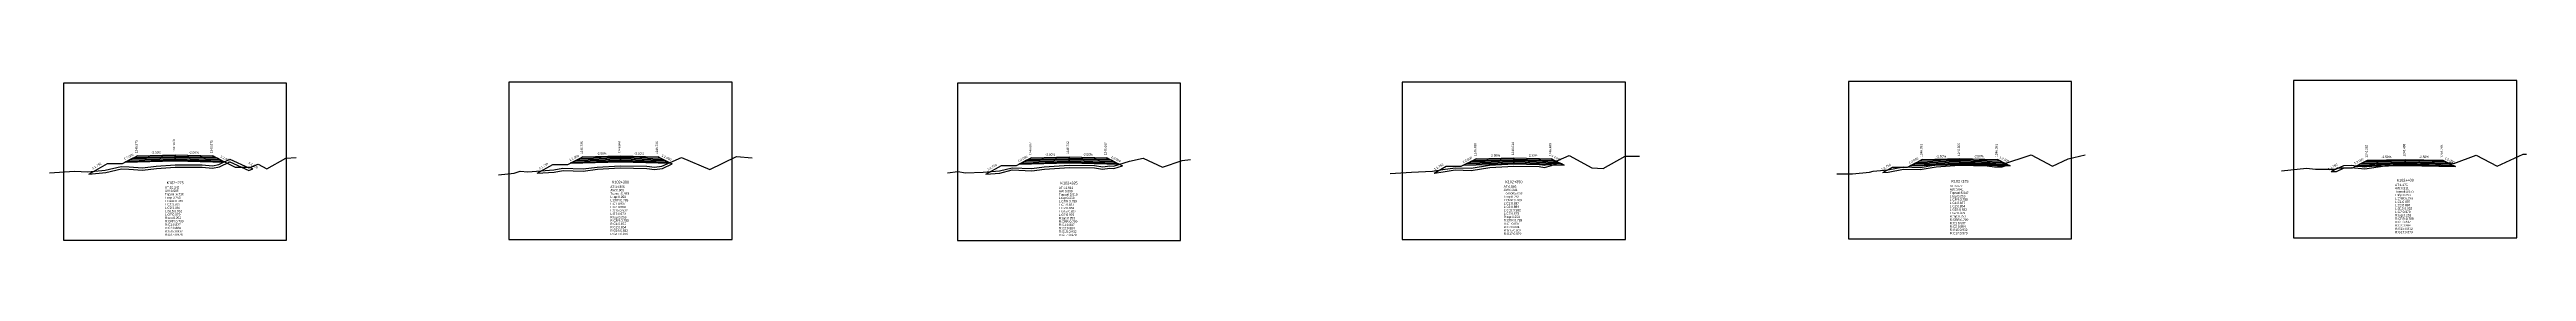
# Model space of a CAD drawing. Extents: x -7 to 78429, y 1189 to 1262.
# Drawn here: x 40136.6 to 40466.3, y 1235.6 to 1257 of the extents above; entities that cross this region are included whole.
import ezdxf
from ezdxf.enums import TextEntityAlignment as Align

# ---------------------------------------------------------------- set-up
doc = ezdxf.new("R2010")
doc.units = 0

msp = doc.modelspace()

# ---------------------------------------------------------------- linework, layer by layer
at = {"layer": 'A4_BORDER', "color": 7}
for points in [[(40138.467, 1235.601), (40168.167, 1235.601), (40168.167, 1256.601), (40138.467, 1256.601), (40138.467, 1235.601)], [(40197.751, 1235.7), (40227.451, 1235.7), (40227.451, 1256.7), (40197.751, 1256.7), (40197.751, 1235.7)], [(40257.457, 1235.567), (40287.157, 1235.567), (40287.157, 1256.567), (40257.457, 1256.567), (40257.457, 1235.567)], [(40316.668, 1235.729), (40346.368, 1235.729), (40346.368, 1256.729), (40316.668, 1256.729), (40316.668, 1235.729)], [(40376.051, 1235.802), (40405.751, 1235.802), (40405.751, 1256.802), (40376.051, 1256.802), (40376.051, 1235.802)], [(40435.319, 1235.951), (40465.019, 1235.951), (40465.019, 1256.951), (40435.319, 1256.951), (40435.319, 1235.951)]]:
    msp.add_lwpolyline(points, dxfattribs=at)
at = {"layer": 'CLEAR_GROUND', "color": 8}
for points in [[(40141.825, 1244.451), (40144.077, 1244.658), (40146.176, 1245.143), (40147.18, 1245.11), (40148.998, 1244.975), (40150.843, 1245.201), (40153.318, 1245.361), (40156.914, 1245.388), (40158.29, 1245.227), (40159.216, 1245.428), (40160.599, 1246.094), (40163.141, 1244.938), (40163.649, 1245.154)], [(40201.525, 1244.55), (40203.759, 1244.705), (40204.974, 1244.946), (40207.633, 1244.846), (40209.542, 1245.082), (40212.548, 1245.263), (40216.097, 1245.205), (40217.148, 1245.063), (40218.191, 1245.212), (40219.49, 1245.792)], [(40261.225, 1244.417), (40263.109, 1244.587), (40264.748, 1244.998), (40267.357, 1244.898), (40269.043, 1245.123), (40272.351, 1245.316), (40275.685, 1245.301), (40276.782, 1245.102), (40277.754, 1245.24), (40278.278, 1245.178), (40279.42, 1245.551)], [(40320.925, 1244.579), (40322.113, 1244.758), (40323.719, 1245.001), (40325.858, 1244.925), (40328.322, 1245.316), (40331.513, 1245.515), (40334.898, 1245.462), (40335.582, 1245.324), (40336.544, 1245.584), (40337.493, 1246.001)], [(40380.625, 1244.652), (40381.353, 1244.708), (40383.395, 1245.115), (40385.61, 1245.038), (40387.721, 1245.395), (40390.853, 1245.618), (40394.506, 1245.543), (40395.504, 1245.423), (40396.5, 1245.403), (40397.312, 1245.676)], [(40440.325, 1244.801), (40441.02, 1244.808), (40442.051, 1245.282), (40442.968, 1245.321), (40444.796, 1245.129), (40447.453, 1245.556), (40450.219, 1245.68), (40454.042, 1245.679), (40455.17, 1245.497), (40456.053, 1245.675), (40456.629, 1245.553)]]:
    msp.add_lwpolyline(points, dxfattribs=at)
at = {"layer": 'DESIGN_ROAD_TRIMMED', "color": 1}
for points in [[(40141.825, 1244.451), (40144.317, 1245.875), (40146.317, 1245.875), (40148.317, 1246.875), (40148.317, 1246.875), (40148.212, 1246.822), (40148.212, 1246.822), (40147.896, 1246.664), (40147.896, 1246.664), (40147.58, 1246.507), (40147.58, 1246.507), (40147.264, 1246.349), (40147.264, 1246.349), (40146.949, 1246.191), (40146.949, 1246.191), (40146.633, 1246.033), (40153.317, 1246.2), (40153.317, 1246.35), (40153.317, 1246.35), (40153.317, 1246.5), (40153.317, 1246.5), (40153.317, 1246.65), (40153.317, 1246.65), (40153.317, 1246.8), (40153.317, 1246.8), (40153.317, 1246.95), (40153.317, 1246.95), (40153.317, 1247), (40153.317, 1247), (40153.317, 1247), (40153.317, 1247), (40153.317, 1247), (40153.317, 1246.95), (40153.317, 1246.95), (40153.317, 1246.8), (40153.317, 1246.8), (40153.317, 1246.65), (40153.317, 1246.65), (40153.317, 1246.5), (40153.317, 1246.5), (40153.317, 1246.35), (40153.317, 1246.35), (40153.317, 1246.2), (40160.001, 1246.033), (40159.685, 1246.191), (40159.685, 1246.191), (40159.37, 1246.349), (40159.37, 1246.349), (40159.054, 1246.507), (40159.054, 1246.507), (40158.738, 1246.664), (40158.738, 1246.664), (40158.422, 1246.822), (40158.422, 1246.822), (40158.317, 1246.875), (40158.317, 1246.875), (40161.317, 1245.375), (40163.317, 1245.375), (40163.649, 1245.154)], [(40201.525, 1244.55), (40203.601, 1245.736), (40205.601, 1245.736), (40207.601, 1246.736), (40207.601, 1246.736), (40207.496, 1246.683), (40207.496, 1246.683), (40207.18, 1246.525), (40207.18, 1246.525), (40206.864, 1246.368), (40206.864, 1246.368), (40206.549, 1246.21), (40206.549, 1246.21), (40206.233, 1246.052), (40206.233, 1246.052), (40205.917, 1245.894), (40212.601, 1246.061), (40212.601, 1246.211), (40212.601, 1246.211), (40212.601, 1246.361), (40212.601, 1246.361), (40212.601, 1246.511), (40212.601, 1246.511), (40212.601, 1246.661), (40212.601, 1246.661), (40212.601, 1246.811), (40212.601, 1246.811), (40212.601, 1246.861), (40212.601, 1246.861), (40212.601, 1246.861), (40212.601, 1246.861), (40212.601, 1246.861), (40212.601, 1246.811), (40212.601, 1246.811), (40212.601, 1246.661), (40212.601, 1246.661), (40212.601, 1246.511), (40212.601, 1246.511), (40212.601, 1246.361), (40212.601, 1246.361), (40212.601, 1246.211), (40212.601, 1246.211), (40212.601, 1246.061), (40219.285, 1245.894), (40218.97, 1246.052), (40218.97, 1246.052), (40218.654, 1246.21), (40218.654, 1246.21), (40218.338, 1246.368), (40218.338, 1246.368), (40218.022, 1246.525), (40218.022, 1246.525), (40217.706, 1246.683), (40217.706, 1246.683), (40217.601, 1246.736), (40217.601, 1246.736), (40219.49, 1245.792)], [(40261.225, 1244.417), (40263.307, 1245.607), (40265.307, 1245.607), (40267.307, 1246.607), (40267.307, 1246.607), (40267.202, 1246.554), (40267.202, 1246.554), (40266.886, 1246.396), (40266.886, 1246.396), (40266.57, 1246.239), (40266.57, 1246.239), (40266.254, 1246.081), (40266.254, 1246.081), (40265.939, 1245.923), (40265.939, 1245.923), (40265.623, 1245.765), (40272.307, 1245.932), (40272.307, 1246.082), (40272.307, 1246.082), (40272.307, 1246.232), (40272.307, 1246.232), (40272.307, 1246.382), (40272.307, 1246.382), (40272.307, 1246.532), (40272.307, 1246.532), (40272.307, 1246.682), (40272.307, 1246.682), (40272.307, 1246.732), (40272.307, 1246.732), (40272.307, 1246.732), (40272.307, 1246.732), (40272.307, 1246.732), (40272.307, 1246.682), (40272.307, 1246.682), (40272.307, 1246.532), (40272.307, 1246.532), (40272.307, 1246.382), (40272.307, 1246.382), (40272.307, 1246.232), (40272.307, 1246.232), (40272.307, 1246.082), (40272.307, 1246.082), (40272.307, 1245.932), (40278.991, 1245.765), (40278.675, 1245.923), (40278.675, 1245.923), (40278.36, 1246.081), (40278.36, 1246.081), (40278.044, 1246.239), (40278.044, 1246.239), (40277.728, 1246.396), (40277.728, 1246.396), (40277.412, 1246.554), (40277.412, 1246.554), (40277.307, 1246.607), (40277.307, 1246.607), (40279.42, 1245.551)], [(40320.925, 1244.579), (40322.518, 1245.489), (40324.518, 1245.489), (40326.518, 1246.489), (40326.518, 1246.489), (40326.412, 1246.436), (40326.412, 1246.436), (40326.097, 1246.278), (40326.097, 1246.278), (40325.781, 1246.121), (40325.781, 1246.121), (40325.465, 1245.963), (40325.465, 1245.963), (40325.149, 1245.805), (40325.149, 1245.805), (40324.833, 1245.647), (40331.518, 1245.814), (40331.518, 1245.964), (40331.518, 1245.964), (40331.518, 1246.114), (40331.518, 1246.114), (40331.518, 1246.264), (40331.518, 1246.264), (40331.518, 1246.414), (40331.518, 1246.414), (40331.518, 1246.564), (40331.518, 1246.564), (40331.518, 1246.614), (40331.518, 1246.614), (40331.518, 1246.614), (40331.518, 1246.614), (40331.518, 1246.614), (40331.518, 1246.564), (40331.518, 1246.564), (40331.518, 1246.414), (40331.518, 1246.414), (40331.518, 1246.264), (40331.518, 1246.264), (40331.518, 1246.114), (40331.518, 1246.114), (40331.518, 1245.964), (40331.518, 1245.964), (40331.518, 1245.814), (40338.202, 1245.647), (40337.886, 1245.805), (40337.886, 1245.805), (40337.57, 1245.963), (40337.57, 1245.963), (40337.254, 1246.121), (40337.254, 1246.121), (40336.939, 1246.278), (40336.939, 1246.278), (40336.623, 1246.436), (40336.623, 1246.436), (40336.518, 1246.489), (40336.518, 1246.489), (40337.493, 1246.001)], [(40380.625, 1244.652), (40381.901, 1245.381), (40383.901, 1245.381), (40385.901, 1246.381), (40385.901, 1246.381), (40385.796, 1246.328), (40385.796, 1246.328), (40385.48, 1246.17), (40385.48, 1246.17), (40385.164, 1246.013), (40385.164, 1246.013), (40384.849, 1245.855), (40384.849, 1245.855), (40384.533, 1245.697), (40384.533, 1245.697), (40384.217, 1245.539), (40390.901, 1245.706), (40390.901, 1245.856), (40390.901, 1245.856), (40390.901, 1246.006), (40390.901, 1246.006), (40390.901, 1246.156), (40390.901, 1246.156), (40390.901, 1246.306), (40390.901, 1246.306), (40390.901, 1246.456), (40390.901, 1246.456), (40390.901, 1246.506), (40390.901, 1246.506), (40390.901, 1246.506), (40390.901, 1246.506), (40390.901, 1246.506), (40390.901, 1246.456), (40390.901, 1246.456), (40390.901, 1246.306), (40390.901, 1246.306), (40390.901, 1246.156), (40390.901, 1246.156), (40390.901, 1246.006), (40390.901, 1246.006), (40390.901, 1245.856), (40390.901, 1245.856), (40390.901, 1245.706), (40397.586, 1245.539), (40397.27, 1245.697), (40397.27, 1245.697), (40396.954, 1245.855), (40396.954, 1245.855), (40396.638, 1246.013), (40396.638, 1246.013), (40396.322, 1246.17), (40396.322, 1246.17), (40396.007, 1246.328), (40396.007, 1246.328), (40395.901, 1246.381), (40395.901, 1246.381), (40397.312, 1245.676)], [(40440.325, 1244.801), (40441.169, 1245.283), (40443.169, 1245.283), (40445.169, 1246.283), (40445.169, 1246.283), (40445.064, 1246.23), (40445.064, 1246.23), (40444.748, 1246.072), (40444.748, 1246.072), (40444.432, 1245.915), (40444.432, 1245.915), (40444.117, 1245.757), (40444.117, 1245.757), (40443.801, 1245.599), (40443.801, 1245.599), (40443.485, 1245.441), (40450.169, 1245.608), (40450.169, 1245.758), (40450.169, 1245.758), (40450.169, 1245.908), (40450.169, 1245.908), (40450.169, 1246.058), (40450.169, 1246.058), (40450.169, 1246.208), (40450.169, 1246.208), (40450.169, 1246.358), (40450.169, 1246.358), (40450.169, 1246.408), (40450.169, 1246.408), (40450.169, 1246.408), (40450.169, 1246.408), (40450.169, 1246.408), (40450.169, 1246.358), (40450.169, 1246.358), (40450.169, 1246.208), (40450.169, 1246.208), (40450.169, 1246.058), (40450.169, 1246.058), (40450.169, 1245.908), (40450.169, 1245.908), (40450.169, 1245.758), (40450.169, 1245.758), (40450.169, 1245.608), (40456.854, 1245.441), (40456.538, 1245.599), (40456.538, 1245.599), (40456.222, 1245.757), (40456.222, 1245.757), (40455.906, 1245.915), (40455.906, 1245.915), (40455.59, 1246.072), (40455.59, 1246.072), (40455.275, 1246.23), (40455.275, 1246.23), (40455.169, 1246.283), (40455.169, 1246.283), (40456.629, 1245.553)]]:
    msp.add_lwpolyline(points, dxfattribs=at)
at = {"layer": 'FINISHED_ROAD', "color": 2}
for points in [[(40144.317, 1245.875), (40146.317, 1245.875), (40148.317, 1246.875), (40148.317, 1246.875), (40153.317, 1247), (40158.317, 1246.875), (40158.317, 1246.875), (40161.317, 1245.375), (40163.317, 1245.375)], [(40203.601, 1245.736), (40205.601, 1245.736), (40207.601, 1246.736), (40207.601, 1246.736), (40212.601, 1246.861), (40217.601, 1246.736), (40217.601, 1246.736)], [(40263.307, 1245.607), (40265.307, 1245.607), (40267.307, 1246.607), (40267.307, 1246.607), (40272.307, 1246.732), (40277.307, 1246.607), (40277.307, 1246.607)], [(40322.518, 1245.489), (40324.518, 1245.489), (40326.518, 1246.489), (40326.518, 1246.489), (40331.518, 1246.614), (40336.518, 1246.489), (40336.518, 1246.489)], [(40381.901, 1245.381), (40383.901, 1245.381), (40385.901, 1246.381), (40385.901, 1246.381), (40390.901, 1246.506), (40395.901, 1246.381), (40395.901, 1246.381)], [(40441.169, 1245.283), (40443.169, 1245.283), (40445.169, 1246.283), (40445.169, 1246.283), (40450.169, 1246.408), (40455.169, 1246.283), (40455.169, 1246.283)]]:
    msp.add_lwpolyline(points, dxfattribs=at)
at = {"layer": 'LAYER_0', "color": 4}
for points in [[(40148.317, 1246.875), (40148.212, 1246.822), (40153.317, 1246.95), (40153.317, 1247)], [(40207.601, 1246.736), (40207.496, 1246.683), (40212.601, 1246.811), (40212.601, 1246.861)], [(40267.307, 1246.607), (40267.202, 1246.554), (40272.307, 1246.682), (40272.307, 1246.732)], [(40326.518, 1246.489), (40326.412, 1246.436), (40331.518, 1246.564), (40331.518, 1246.614)], [(40385.901, 1246.381), (40385.796, 1246.328), (40390.901, 1246.456), (40390.901, 1246.506)], [(40445.169, 1246.283), (40445.064, 1246.23), (40450.169, 1246.358), (40450.169, 1246.408)]]:
    msp.add_lwpolyline(points, dxfattribs=at)
at = {"layer": 'LAYER_1', "color": 4}
for points in [[(40148.212, 1246.822), (40147.896, 1246.664), (40153.317, 1246.8), (40153.317, 1246.95)], [(40207.496, 1246.683), (40207.18, 1246.525), (40212.601, 1246.661), (40212.601, 1246.811)], [(40267.202, 1246.554), (40266.886, 1246.396), (40272.307, 1246.532), (40272.307, 1246.682)], [(40326.412, 1246.436), (40326.097, 1246.278), (40331.518, 1246.414), (40331.518, 1246.564)], [(40385.796, 1246.328), (40385.48, 1246.17), (40390.901, 1246.306), (40390.901, 1246.456)], [(40445.064, 1246.23), (40444.748, 1246.072), (40450.169, 1246.208), (40450.169, 1246.358)]]:
    msp.add_lwpolyline(points, dxfattribs=at)
at = {"layer": 'LAYER_10', "color": 6}
for points in [[(40159.37, 1246.349), (40159.685, 1246.191), (40153.317, 1246.35), (40153.317, 1246.5)], [(40218.654, 1246.21), (40218.97, 1246.052), (40212.601, 1246.211), (40212.601, 1246.361)], [(40278.36, 1246.081), (40278.675, 1245.923), (40272.307, 1246.082), (40272.307, 1246.232)], [(40337.57, 1245.963), (40337.886, 1245.805), (40331.518, 1245.964), (40331.518, 1246.114)], [(40396.954, 1245.855), (40397.27, 1245.697), (40390.901, 1245.856), (40390.901, 1246.006)], [(40456.222, 1245.757), (40456.538, 1245.599), (40450.169, 1245.758), (40450.169, 1245.908)]]:
    msp.add_lwpolyline(points, dxfattribs=at)
at = {"layer": 'LAYER_11', "color": 6}
for points in [[(40159.685, 1246.191), (40160.001, 1246.033), (40153.317, 1246.2), (40153.317, 1246.35)], [(40218.97, 1246.052), (40219.285, 1245.894), (40212.601, 1246.061), (40212.601, 1246.211)], [(40278.675, 1245.923), (40278.991, 1245.765), (40272.307, 1245.932), (40272.307, 1246.082)], [(40337.886, 1245.805), (40338.202, 1245.647), (40331.518, 1245.814), (40331.518, 1245.964)], [(40397.27, 1245.697), (40397.586, 1245.539), (40390.901, 1245.706), (40390.901, 1245.856)], [(40456.538, 1245.599), (40456.854, 1245.441), (40450.169, 1245.608), (40450.169, 1245.758)]]:
    msp.add_lwpolyline(points, dxfattribs=at)
at = {"layer": 'LAYER_2', "color": 4}
for points in [[(40147.896, 1246.664), (40147.58, 1246.507), (40153.317, 1246.65), (40153.317, 1246.8)], [(40207.18, 1246.525), (40206.864, 1246.368), (40212.601, 1246.511), (40212.601, 1246.661)], [(40266.886, 1246.396), (40266.57, 1246.239), (40272.307, 1246.382), (40272.307, 1246.532)], [(40326.097, 1246.278), (40325.781, 1246.121), (40331.518, 1246.264), (40331.518, 1246.414)], [(40385.48, 1246.17), (40385.164, 1246.013), (40390.901, 1246.156), (40390.901, 1246.306)], [(40444.748, 1246.072), (40444.432, 1245.915), (40450.169, 1246.058), (40450.169, 1246.208)]]:
    msp.add_lwpolyline(points, dxfattribs=at)
at = {"layer": 'LAYER_3', "color": 4}
for points in [[(40147.58, 1246.507), (40147.264, 1246.349), (40153.317, 1246.5), (40153.317, 1246.65)], [(40206.864, 1246.368), (40206.549, 1246.21), (40212.601, 1246.361), (40212.601, 1246.511)], [(40266.57, 1246.239), (40266.254, 1246.081), (40272.307, 1246.232), (40272.307, 1246.382)], [(40325.781, 1246.121), (40325.465, 1245.963), (40331.518, 1246.114), (40331.518, 1246.264)], [(40385.164, 1246.013), (40384.849, 1245.855), (40390.901, 1246.006), (40390.901, 1246.156)], [(40444.432, 1245.915), (40444.117, 1245.757), (40450.169, 1245.908), (40450.169, 1246.058)]]:
    msp.add_lwpolyline(points, dxfattribs=at)
at = {"layer": 'LAYER_4', "color": 4}
for points in [[(40147.264, 1246.349), (40146.949, 1246.191), (40153.317, 1246.35), (40153.317, 1246.5)], [(40206.549, 1246.21), (40206.233, 1246.052), (40212.601, 1246.211), (40212.601, 1246.361)], [(40266.254, 1246.081), (40265.939, 1245.923), (40272.307, 1246.082), (40272.307, 1246.232)], [(40325.465, 1245.963), (40325.149, 1245.805), (40331.518, 1245.964), (40331.518, 1246.114)], [(40384.849, 1245.855), (40384.533, 1245.697), (40390.901, 1245.856), (40390.901, 1246.006)], [(40444.117, 1245.757), (40443.801, 1245.599), (40450.169, 1245.758), (40450.169, 1245.908)]]:
    msp.add_lwpolyline(points, dxfattribs=at)
at = {"layer": 'LAYER_5', "color": 4}
for points in [[(40146.949, 1246.191), (40146.633, 1246.033), (40153.317, 1246.2), (40153.317, 1246.35)], [(40206.233, 1246.052), (40205.917, 1245.894), (40212.601, 1246.061), (40212.601, 1246.211)], [(40265.939, 1245.923), (40265.623, 1245.765), (40272.307, 1245.932), (40272.307, 1246.082)], [(40325.149, 1245.805), (40324.833, 1245.647), (40331.518, 1245.814), (40331.518, 1245.964)], [(40384.533, 1245.697), (40384.217, 1245.539), (40390.901, 1245.706), (40390.901, 1245.856)], [(40443.801, 1245.599), (40443.485, 1245.441), (40450.169, 1245.608), (40450.169, 1245.758)]]:
    msp.add_lwpolyline(points, dxfattribs=at)
at = {"layer": 'LAYER_6', "color": 6}
for points in [[(40158.317, 1246.875), (40158.422, 1246.822), (40153.317, 1246.95), (40153.317, 1247)], [(40217.601, 1246.736), (40217.706, 1246.683), (40212.601, 1246.811), (40212.601, 1246.861)], [(40277.307, 1246.607), (40277.412, 1246.554), (40272.307, 1246.682), (40272.307, 1246.732)], [(40336.518, 1246.489), (40336.623, 1246.436), (40331.518, 1246.564), (40331.518, 1246.614)], [(40395.901, 1246.381), (40396.007, 1246.328), (40390.901, 1246.456), (40390.901, 1246.506)], [(40455.169, 1246.283), (40455.275, 1246.23), (40450.169, 1246.358), (40450.169, 1246.408)]]:
    msp.add_lwpolyline(points, dxfattribs=at)
at = {"layer": 'LAYER_7', "color": 6}
for points in [[(40158.422, 1246.822), (40158.738, 1246.664), (40153.317, 1246.8), (40153.317, 1246.95)], [(40217.706, 1246.683), (40218.022, 1246.525), (40212.601, 1246.661), (40212.601, 1246.811)], [(40277.412, 1246.554), (40277.728, 1246.396), (40272.307, 1246.532), (40272.307, 1246.682)], [(40336.623, 1246.436), (40336.939, 1246.278), (40331.518, 1246.414), (40331.518, 1246.564)], [(40396.007, 1246.328), (40396.322, 1246.17), (40390.901, 1246.306), (40390.901, 1246.456)], [(40455.275, 1246.23), (40455.59, 1246.072), (40450.169, 1246.208), (40450.169, 1246.358)]]:
    msp.add_lwpolyline(points, dxfattribs=at)
at = {"layer": 'LAYER_8', "color": 6}
for points in [[(40158.738, 1246.664), (40159.054, 1246.507), (40153.317, 1246.65), (40153.317, 1246.8)], [(40218.022, 1246.525), (40218.338, 1246.368), (40212.601, 1246.511), (40212.601, 1246.661)], [(40277.728, 1246.396), (40278.044, 1246.239), (40272.307, 1246.382), (40272.307, 1246.532)], [(40336.939, 1246.278), (40337.254, 1246.121), (40331.518, 1246.264), (40331.518, 1246.414)], [(40396.322, 1246.17), (40396.638, 1246.013), (40390.901, 1246.156), (40390.901, 1246.306)], [(40455.59, 1246.072), (40455.906, 1245.915), (40450.169, 1246.058), (40450.169, 1246.208)]]:
    msp.add_lwpolyline(points, dxfattribs=at)
at = {"layer": 'LAYER_9', "color": 6}
for points in [[(40159.054, 1246.507), (40159.37, 1246.349), (40153.317, 1246.5), (40153.317, 1246.65)], [(40218.338, 1246.368), (40218.654, 1246.21), (40212.601, 1246.361), (40212.601, 1246.511)], [(40278.044, 1246.239), (40278.36, 1246.081), (40272.307, 1246.232), (40272.307, 1246.382)], [(40337.254, 1246.121), (40337.57, 1245.963), (40331.518, 1246.114), (40331.518, 1246.264)], [(40396.638, 1246.013), (40396.954, 1245.855), (40390.901, 1246.006), (40390.901, 1246.156)], [(40455.906, 1245.915), (40456.222, 1245.757), (40450.169, 1245.908), (40450.169, 1246.058)]]:
    msp.add_lwpolyline(points, dxfattribs=at)
at = {"layer": 'NATURAL_GROUND', "color": 3}
for points in [[(40136.603, 1244.605), (40139.935, 1244.818), (40141.693, 1244.74), (40144.029, 1244.955), (40146.147, 1245.444), (40147.196, 1245.41), (40148.991, 1245.276), (40150.815, 1245.499), (40153.307, 1245.66), (40156.93, 1245.688), (40158.275, 1245.531), (40159.118, 1245.714), (40160.595, 1246.425), (40163.145, 1245.266), (40164.38, 1245.791), (40165.532, 1245.146), (40168.053, 1246.565), (40169.423, 1246.645)], [(40196.355, 1244.328), (40198.453, 1244.574), (40199.268, 1244.841), (40200.253, 1244.762), (40203.719, 1245.003), (40204.95, 1245.247), (40207.62, 1245.147), (40209.514, 1245.381), (40212.541, 1245.563), (40216.119, 1245.505), (40217.147, 1245.366), (40218.107, 1245.503), (40220.725, 1246.672), (40224.509, 1245.046), (40228.036, 1246.8), (40230.145, 1246.617)], [(40256.125, 1244.628), (40257.504, 1244.769), (40258.531, 1244.606), (40260.861, 1244.686), (40263.059, 1244.883), (40264.717, 1245.299), (40267.343, 1245.198), (40269.014, 1245.422), (40272.343, 1245.616), (40275.713, 1245.601), (40276.788, 1245.405), (40277.751, 1245.543), (40278.248, 1245.483), (40280.362, 1246.174), (40282.186, 1246.575), (40284.744, 1245.355), (40287.347, 1246.27), (40288.476, 1246.396)], [(40315.05, 1244.509), (40317.892, 1244.681), (40320.707, 1244.85), (40322.069, 1245.054), (40323.702, 1245.302), (40325.84, 1245.226), (40328.289, 1245.614), (40331.506, 1245.815), (40334.931, 1245.762), (40335.572, 1245.632), (40336.444, 1245.868), (40338.866, 1246.931), (40341.889, 1245.268), (40343.418, 1245.206), (40346.318, 1246.836), (40348.238, 1246.827)], [(40374.495, 1244.474), (40376.605, 1244.487), (40378.841, 1244.705), (40379.353, 1244.854), (40381.312, 1245.006), (40383.37, 1245.416), (40385.59, 1245.339), (40387.685, 1245.693), (40390.845, 1245.918), (40394.527, 1245.842), (40395.525, 1245.723), (40396.454, 1245.704), (40400.368, 1247.018), (40403.216, 1245.481), (40405.317, 1246.461), (40407.573, 1247.021)], [(40433.682, 1244.901), (40437.039, 1245.22), (40438.223, 1245.08), (40440.953, 1245.107), (40441.979, 1245.579), (40442.977, 1245.621), (40444.787, 1245.432), (40447.422, 1245.855), (40450.212, 1245.98), (40454.066, 1245.979), (40455.164, 1245.802), (40456.054, 1245.982), (40456.631, 1245.859), (40459.592, 1246.979), (40462.419, 1245.518), (40465.853, 1247.112), (40466.307, 1247.107)]]:
    msp.add_lwpolyline(points, dxfattribs=at)
at = {"layer": 'STRUCTURE_LEFT', "color": 4}
for points in [[(40148.317, 1246.875), (40148.212, 1246.822), (40148.212, 1246.822), (40147.896, 1246.664), (40147.896, 1246.664), (40147.58, 1246.507), (40147.58, 1246.507), (40147.264, 1246.349), (40147.264, 1246.349), (40146.949, 1246.191), (40146.949, 1246.191), (40146.633, 1246.033), (40153.317, 1246.2), (40153.317, 1246.35), (40153.317, 1246.35), (40153.317, 1246.5), (40153.317, 1246.5), (40153.317, 1246.65), (40153.317, 1246.65), (40153.317, 1246.8), (40153.317, 1246.8), (40153.317, 1246.95), (40153.317, 1246.95), (40153.317, 1247), (40153.317, 1247)], [(40207.601, 1246.736), (40207.496, 1246.683), (40207.496, 1246.683), (40207.18, 1246.525), (40207.18, 1246.525), (40206.864, 1246.368), (40206.864, 1246.368), (40206.549, 1246.21), (40206.549, 1246.21), (40206.233, 1246.052), (40206.233, 1246.052), (40205.917, 1245.894), (40212.601, 1246.061), (40212.601, 1246.211), (40212.601, 1246.211), (40212.601, 1246.361), (40212.601, 1246.361), (40212.601, 1246.511), (40212.601, 1246.511), (40212.601, 1246.661), (40212.601, 1246.661), (40212.601, 1246.811), (40212.601, 1246.811), (40212.601, 1246.861), (40212.601, 1246.861)], [(40267.307, 1246.607), (40267.202, 1246.554), (40267.202, 1246.554), (40266.886, 1246.396), (40266.886, 1246.396), (40266.57, 1246.239), (40266.57, 1246.239), (40266.254, 1246.081), (40266.254, 1246.081), (40265.939, 1245.923), (40265.939, 1245.923), (40265.623, 1245.765), (40272.307, 1245.932), (40272.307, 1246.082), (40272.307, 1246.082), (40272.307, 1246.232), (40272.307, 1246.232), (40272.307, 1246.382), (40272.307, 1246.382), (40272.307, 1246.532), (40272.307, 1246.532), (40272.307, 1246.682), (40272.307, 1246.682), (40272.307, 1246.732), (40272.307, 1246.732)], [(40326.518, 1246.489), (40326.412, 1246.436), (40326.412, 1246.436), (40326.097, 1246.278), (40326.097, 1246.278), (40325.781, 1246.121), (40325.781, 1246.121), (40325.465, 1245.963), (40325.465, 1245.963), (40325.149, 1245.805), (40325.149, 1245.805), (40324.833, 1245.647), (40331.518, 1245.814), (40331.518, 1245.964), (40331.518, 1245.964), (40331.518, 1246.114), (40331.518, 1246.114), (40331.518, 1246.264), (40331.518, 1246.264), (40331.518, 1246.414), (40331.518, 1246.414), (40331.518, 1246.564), (40331.518, 1246.564), (40331.518, 1246.614), (40331.518, 1246.614)], [(40385.901, 1246.381), (40385.796, 1246.328), (40385.796, 1246.328), (40385.48, 1246.17), (40385.48, 1246.17), (40385.164, 1246.013), (40385.164, 1246.013), (40384.849, 1245.855), (40384.849, 1245.855), (40384.533, 1245.697), (40384.533, 1245.697), (40384.217, 1245.539), (40390.901, 1245.706), (40390.901, 1245.856), (40390.901, 1245.856), (40390.901, 1246.006), (40390.901, 1246.006), (40390.901, 1246.156), (40390.901, 1246.156), (40390.901, 1246.306), (40390.901, 1246.306), (40390.901, 1246.456), (40390.901, 1246.456), (40390.901, 1246.506), (40390.901, 1246.506)], [(40445.169, 1246.283), (40445.064, 1246.23), (40445.064, 1246.23), (40444.748, 1246.072), (40444.748, 1246.072), (40444.432, 1245.915), (40444.432, 1245.915), (40444.117, 1245.757), (40444.117, 1245.757), (40443.801, 1245.599), (40443.801, 1245.599), (40443.485, 1245.441), (40450.169, 1245.608), (40450.169, 1245.758), (40450.169, 1245.758), (40450.169, 1245.908), (40450.169, 1245.908), (40450.169, 1246.058), (40450.169, 1246.058), (40450.169, 1246.208), (40450.169, 1246.208), (40450.169, 1246.358), (40450.169, 1246.358), (40450.169, 1246.408), (40450.169, 1246.408)]]:
    msp.add_lwpolyline(points, dxfattribs=at)
at = {"layer": 'STRUCTURE_RIGHT', "color": 6}
for points in [[(40153.317, 1247), (40153.317, 1247), (40153.317, 1246.95), (40153.317, 1246.95), (40153.317, 1246.8), (40153.317, 1246.8), (40153.317, 1246.65), (40153.317, 1246.65), (40153.317, 1246.5), (40153.317, 1246.5), (40153.317, 1246.35), (40153.317, 1246.35), (40153.317, 1246.2), (40160.001, 1246.033), (40159.685, 1246.191), (40159.685, 1246.191), (40159.37, 1246.349), (40159.37, 1246.349), (40159.054, 1246.507), (40159.054, 1246.507), (40158.738, 1246.664), (40158.738, 1246.664), (40158.422, 1246.822), (40158.422, 1246.822), (40158.317, 1246.875)], [(40212.601, 1246.861), (40212.601, 1246.861), (40212.601, 1246.811), (40212.601, 1246.811), (40212.601, 1246.661), (40212.601, 1246.661), (40212.601, 1246.511), (40212.601, 1246.511), (40212.601, 1246.361), (40212.601, 1246.361), (40212.601, 1246.211), (40212.601, 1246.211), (40212.601, 1246.061), (40219.285, 1245.894), (40218.97, 1246.052), (40218.97, 1246.052), (40218.654, 1246.21), (40218.654, 1246.21), (40218.338, 1246.368), (40218.338, 1246.368), (40218.022, 1246.525), (40218.022, 1246.525), (40217.706, 1246.683), (40217.706, 1246.683), (40217.601, 1246.736)], [(40272.307, 1246.732), (40272.307, 1246.732), (40272.307, 1246.682), (40272.307, 1246.682), (40272.307, 1246.532), (40272.307, 1246.532), (40272.307, 1246.382), (40272.307, 1246.382), (40272.307, 1246.232), (40272.307, 1246.232), (40272.307, 1246.082), (40272.307, 1246.082), (40272.307, 1245.932), (40278.991, 1245.765), (40278.675, 1245.923), (40278.675, 1245.923), (40278.36, 1246.081), (40278.36, 1246.081), (40278.044, 1246.239), (40278.044, 1246.239), (40277.728, 1246.396), (40277.728, 1246.396), (40277.412, 1246.554), (40277.412, 1246.554), (40277.307, 1246.607)], [(40331.518, 1246.614), (40331.518, 1246.614), (40331.518, 1246.564), (40331.518, 1246.564), (40331.518, 1246.414), (40331.518, 1246.414), (40331.518, 1246.264), (40331.518, 1246.264), (40331.518, 1246.114), (40331.518, 1246.114), (40331.518, 1245.964), (40331.518, 1245.964), (40331.518, 1245.814), (40338.202, 1245.647), (40337.886, 1245.805), (40337.886, 1245.805), (40337.57, 1245.963), (40337.57, 1245.963), (40337.254, 1246.121), (40337.254, 1246.121), (40336.939, 1246.278), (40336.939, 1246.278), (40336.623, 1246.436), (40336.623, 1246.436), (40336.518, 1246.489)], [(40390.901, 1246.506), (40390.901, 1246.506), (40390.901, 1246.456), (40390.901, 1246.456), (40390.901, 1246.306), (40390.901, 1246.306), (40390.901, 1246.156), (40390.901, 1246.156), (40390.901, 1246.006), (40390.901, 1246.006), (40390.901, 1245.856), (40390.901, 1245.856), (40390.901, 1245.706), (40397.586, 1245.539), (40397.27, 1245.697), (40397.27, 1245.697), (40396.954, 1245.855), (40396.954, 1245.855), (40396.638, 1246.013), (40396.638, 1246.013), (40396.322, 1246.17), (40396.322, 1246.17), (40396.007, 1246.328), (40396.007, 1246.328), (40395.901, 1246.381)], [(40450.169, 1246.408), (40450.169, 1246.408), (40450.169, 1246.358), (40450.169, 1246.358), (40450.169, 1246.208), (40450.169, 1246.208), (40450.169, 1246.058), (40450.169, 1246.058), (40450.169, 1245.908), (40450.169, 1245.908), (40450.169, 1245.758), (40450.169, 1245.758), (40450.169, 1245.608), (40456.854, 1245.441), (40456.538, 1245.599), (40456.538, 1245.599), (40456.222, 1245.757), (40456.222, 1245.757), (40455.906, 1245.915), (40455.906, 1245.915), (40455.59, 1246.072), (40455.59, 1246.072), (40455.275, 1246.23), (40455.275, 1246.23), (40455.169, 1246.283)]]:
    msp.add_lwpolyline(points, dxfattribs=at)

# ---------------------------------------------------------------- texts
at = {"layer": 'INFO_TEXT'}
for s, p in [('AT:3.877', (40389.551, 1242.702)), ('AT:1.178', (40448.819, 1242.851)), ('AT:15.343', (40151.967, 1242.501)), ('AW:0.505', (40151.967, 1242.051)), ('Topsoil:6.718', (40151.967, 1241.601)), ('L:top:0.253', (40151.967, 1241.151)), ('L:CRR:0.789', (40151.967, 1240.701)), ('L:C1:0.837', (40151.967, 1240.251)), ('L:C2:0.884', (40151.967, 1239.801)), ('AT:14.366', (40211.251, 1242.6)), ('AW:0.000', (40211.251, 1242.15)), ('Topsoil:5.449', (40211.251, 1241.7)), ('L:top:0.253', (40211.251, 1241.25)), ('L:CRR:0.789', (40211.251, 1240.8)), ('L:C1:0.837', (40211.251, 1240.35)), ('L:C2:0.884', (40211.251, 1239.9)), ('L:G15:0.932', (40211.251, 1239.45)), ('AT:11.811', (40270.957, 1242.467)), ('AW:0.000', (40270.957, 1242.017)), ('Topsoil:5.510', (40270.957, 1241.567)), ('L:top:0.253', (40270.957, 1241.117)), ('L:CRR:0.789', (40270.957, 1240.667)), ('L:C1:0.837', (40270.957, 1240.217)), ('L:C2:0.884', (40270.957, 1239.767)), ('AT:6.566', (40330.168, 1242.629)), ('AW:0.241', (40330.168, 1242.179)), ('Topsoil:5.033', (40330.168, 1241.729)), ('L:top:0.253', (40330.168, 1241.279)), ('L:CRR:0.789', (40330.168, 1240.829)), ('L:C1:0.837', (40330.168, 1240.379)), ('L:C2:0.884', (40330.168, 1239.929)), ('L:G15:0.932', (40330.168, 1239.479)), ('AW:0.041', (40389.551, 1242.252)), ('Topsoil:5.047', (40389.551, 1241.802)), ('L:top:0.253', (40389.551, 1241.352)), ('L:CRR:0.789', (40389.551, 1240.902)), ('L:C1:0.837', (40389.551, 1240.452)), ('L:C2:0.884', (40389.551, 1240.002)), ('L:G15:0.932', (40389.551, 1239.552)), ('AW:0.911', (40448.819, 1242.401)), ('Topsoil:4.950', (40448.819, 1241.951)), ('L:top:0.253', (40448.819, 1241.501)), ('L:CRR:0.789', (40448.819, 1241.051)), ('L:C1:0.837', (40448.819, 1240.601)), ('L:C2:0.884', (40448.819, 1240.151)), ('L:G15:0.932', (40448.819, 1239.701)), ('L:G15:0.932', (40151.967, 1239.351)), ('L:G7:0.979', (40151.967, 1238.901)), ('R:top:0.253', (40151.967, 1238.451)), ('R:CRR:0.789', (40151.967, 1238.001)), ('R:C1:0.837', (40151.967, 1237.551)), ('R:C2:0.884', (40151.967, 1237.101)), ('R:G15:0.932', (40151.967, 1236.651)), ('R:G17:0.979', (40151.967, 1236.201)), ('L:G7:0.979', (40211.251, 1239)), ('R:top:0.253', (40211.251, 1238.55)), ('R:CRR:0.789', (40211.251, 1238.1)), ('R:C1:0.837', (40211.251, 1237.65)), ('R:C2:0.884', (40211.251, 1237.2)), ('R:G15:0.932', (40211.251, 1236.75)), ('R:G17:0.979', (40211.251, 1236.3)), ('L:G15:0.932', (40270.957, 1239.317)), ('L:G7:0.979', (40270.957, 1238.867)), ('R:top:0.253', (40270.957, 1238.417)), ('R:CRR:0.789', (40270.957, 1237.967)), ('R:C1:0.837', (40270.957, 1237.517)), ('R:C2:0.884', (40270.957, 1237.067)), ('R:G15:0.932', (40270.957, 1236.617)), ('R:G17:0.979', (40270.957, 1236.167)), ('L:G7:0.979', (40330.168, 1239.029)), ('R:top:0.253', (40330.168, 1238.579)), ('R:CRR:0.789', (40330.168, 1238.129)), ('R:C1:0.837', (40330.168, 1237.679)), ('R:C2:0.884', (40330.168, 1237.229)), ('R:G15:0.932', (40330.168, 1236.779)), ('R:G17:0.979', (40330.168, 1236.329)), ('L:G7:0.979', (40389.551, 1239.102)), ('R:top:0.253', (40389.551, 1238.652)), ('R:CRR:0.789', (40389.551, 1238.202)), ('R:C1:0.837', (40389.551, 1237.752)), ('R:C2:0.884', (40389.551, 1237.302)), ('R:G15:0.932', (40389.551, 1236.852)), ('R:G17:0.979', (40389.551, 1236.402)), ('L:G7:0.979', (40448.819, 1239.251)), ('R:top:0.253', (40448.819, 1238.801)), ('R:CRR:0.789', (40448.819, 1238.351)), ('R:C1:0.837', (40448.819, 1237.901)), ('R:C2:0.884', (40448.819, 1237.451)), ('R:G15:0.932', (40448.819, 1237.001)), ('R:G17:0.979', (40448.819, 1236.551))]:
    msp.add_text(s, height=0.3, dxfattribs=at).set_placement(p)
at = {"layer": 'LEFT_TEXT_H'}
for s, p in [('1246.875', (40148.317, 1247.235)), ('1246.736', (40207.601, 1247.096)), ('1246.607', (40267.307, 1246.967)), ('1246.489', (40326.518, 1246.849)), ('1246.381', (40385.901, 1246.741)), ('1246.283', (40445.169, 1246.643))]:
    msp.add_text(s, height=0.3, rotation=90, dxfattribs=at).set_placement(p)
at = {"layer": 'POINT_TEXT_H'}
for s, p in [('1247.000', (40153.317, 1247.36)), ('1246.861', (40212.601, 1247.221)), ('1246.732', (40272.307, 1247.092)), ('1246.614', (40331.518, 1246.974)), ('1246.506', (40390.901, 1246.866)), ('1246.408', (40450.169, 1246.768))]:
    msp.add_text(s, height=0.3, rotation=90, dxfattribs=at).set_placement(p)
at = {"layer": 'RIGHT_TEXT_H'}
for s, p in [('1246.875', (40158.317, 1247.235)), ('1246.736', (40217.601, 1247.096)), ('1246.607', (40277.307, 1246.967)), ('1246.489', (40336.518, 1246.849)), ('1246.381', (40395.901, 1246.741)), ('1246.283', (40455.169, 1246.643))]:
    msp.add_text(s, height=0.3, rotation=90, dxfattribs=at).set_placement(p)
at = {"layer": 'SLOPE_left'}
for s, rotation, p in [('1:2.000', 26.565, (40147.236, 1246.536)), ('1:2.000', 26.565, (40206.521, 1246.397)), ('1:2.000', 26.565, (40266.226, 1246.268)), ('1:2.000', 26.565, (40325.437, 1246.15)), ('1:2.000', 26.565, (40384.821, 1246.042)), ('1:2.000', 26.565, (40444.089, 1245.944)), ('1:1.750', 29.745, (40142.982, 1245.319)), ('1:1.750', 29.745, (40202.474, 1245.299)), ('1:1.750', 29.745, (40262.177, 1245.169)), ('1:1.750', 29.745, (40321.632, 1245.19)), ('1:1.750', 29.745, (40381.174, 1245.173)), ('1:1.750', 29.745, (40440.658, 1245.198))]:
    msp.add_text(s, height=0.3, rotation=rotation, dxfattribs=at).set_placement(p, align=Align.BOTTOM_CENTER)
at = {"layer": 'SLOPE_right'}
for s, rotation, p in [('1:2.000', -26.565, (40159.897, 1246.286)), ('1:2.000', -26.565, (40218.626, 1246.425)), ('1:2.000', -26.565, (40278.444, 1246.24)), ('1:2.000', -26.565, (40337.086, 1246.406)), ('1:2.000', -26.565, (40396.687, 1246.189)), ('1:2.000', -26.565, (40455.98, 1246.079)), ('1:1.500', -33.69, (40163.583, 1245.414))]:
    msp.add_text(s, height=0.3, rotation=rotation, dxfattribs=at).set_placement(p, align=Align.BOTTOM_CENTER)
at = {"layer": 'SLOPE_TEXT'}
for p in [(40150.817, 1247.178), (40155.817, 1247.178), (40210.101, 1247.039), (40215.101, 1247.039), (40269.807, 1246.909), (40274.807, 1246.909), (40329.018, 1246.792), (40334.018, 1246.792), (40388.401, 1246.684), (40393.401, 1246.684), (40447.669, 1246.585), (40452.669, 1246.585)]:
    msp.add_text('-2.50%', height=0.3, dxfattribs=at).set_placement(p, align=Align.CENTER)
at = {"layer": 'STATION_TITLE'}
for s, p in [('K102+275', (40153.317, 1243.101)), ('K102+300', (40212.601, 1243.2)), ('K102+325', (40272.307, 1243.067)), ('K102+350', (40331.518, 1243.229)), ('K102+375', (40390.901, 1243.302)), ('K102+400', (40450.169, 1243.451))]:
    msp.add_text(s, height=0.36, dxfattribs=at).set_placement(p, align=Align.CENTER)

doc.saveas('drawing.dxf')
